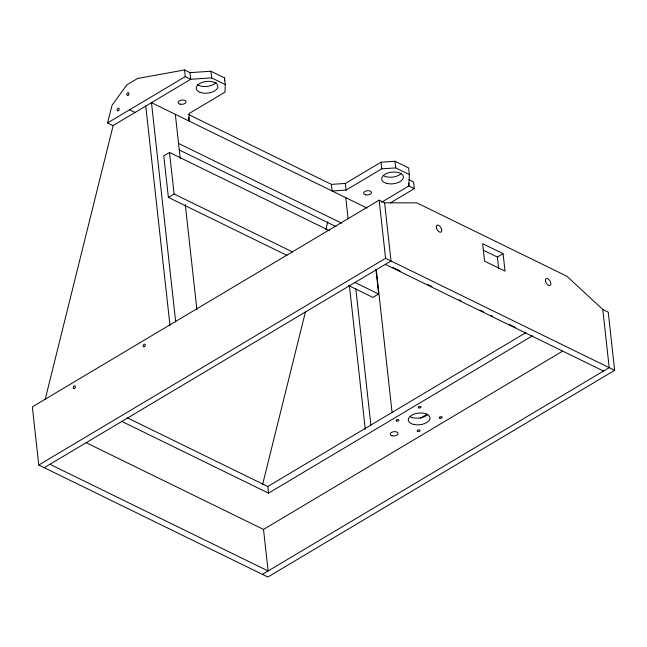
<?xml version="1.0" encoding="UTF-8"?>
<svg xmlns="http://www.w3.org/2000/svg" width="647" height="647" viewBox="0 0 647 647"><rect width="100%" height="100%" fill="white"/><g stroke="black" fill="none" stroke-linecap="round" stroke-linejoin="round"><path stroke-width="0.97" d="M224.428 80.762L224.549 77.915L210.914 71.251L189.983 72.634L184.532 69.965L137.552 78.481L126.852 84.862L112.085 105.226L107.539 122.938L112.999 125.607L190.719 79.282L211.65 77.899L225.285 84.563L224.962 92.149L189.288 113.419L188.973 121.005L188.552 117.204M188.237 114.357L331.41 184.363L345.361 183.449L381.043 162.179L394.993 161.257L408.629 167.929L409.365 174.577L408.888 185.956L381.487 202.285M45.217 399.256L113.152 125.558M262.561 484.627L305.416 311.967M325.87 229.564L327.819 221.719M107.539 122.938L185.26 76.613L190.719 79.282L189.983 72.634M329.687 230.785L169.498 152.457L163.796 155.862L168.382 197.408L286.936 255.371M168.382 197.408L174.092 194.003L292.646 251.974M331.41 184.363L332.146 191.011L346.096 190.097L381.779 168.827L395.729 167.905L409.365 174.577M379.15 200.149L32.35 406.866L38.771 465.023L267.85 577.035L614.65 370.327L608.229 312.161L602.778 309.501L566.853 276.212L416.854 202.867L384.601 202.818L379.15 200.149L385.572 258.315L614.65 370.327M390.367 202.915L414.339 188.625L413.611 181.977L408.936 179.688M38.771 465.023L385.572 258.315M44.222 467.692L391.023 260.984L384.601 202.818M375.891 269.281L378.624 294.013L372.915 297.418L348.482 285.464M483.155 250.122L497.381 257.085L503.091 253.681L505.016 271.133L484.563 261.129L482.638 243.676L503.091 253.681M127.289 417.808L267.785 486.504L525.744 332.744M121.676 421.351L268.521 493.151L532.538 335.785M420.388 418.205L427.319 414.08M86.083 442.661L263.515 529.424L562.502 351.216M262.399 574.366L609.199 367.658L602.778 309.501M414.339 188.625L408.888 185.956L408.572 183.109M366.986 208.051L151.471 102.671L175.685 321.963M129.602 109.788L135.061 112.457M178.548 143.424L341.737 223.215M179.179 149.926L336.028 226.62M392.955 267.526L400.202 271.077M427.4 284.373L431.929 286.589M459.119 299.885L460.931 300.766M479.969 310.075L483.592 311.846M490.847 315.396L492.658 316.278M508.971 324.26L515.319 327.358M385.313 264.388L603.489 371.063M355.09 282.504L378.624 294.013M49.932 464.287L268.109 570.969L263.515 529.424M497.381 257.085L498.667 268.715M394.993 161.257L395.729 167.905M381.043 162.179L381.779 168.827M376.271 269.427L392.082 412.624M345.361 183.449L346.096 190.097M345.781 197.683L348.102 218.743M355.842 288.829L370.877 424.99M349.364 285.23L365.28 429.39M224.549 77.915L225.285 84.563M267.785 486.504L268.521 493.151M210.914 71.251L211.65 77.899M184.532 69.965L185.26 76.613M175.337 114.341L180.206 158.434M185.285 204.492L196.89 309.606M169.498 152.457L174.092 194.003M145.761 106.076L169.975 325.368M427.667 414.598A10.902 5.855 -6.3 0 1 410.546 416.951M216.138 82.404A10.902 5.855 -6.3 0 1 197.392 84.66M401.067 173.639A10.902 5.855 -6.3 0 1 383.946 175.984M144.629 346.533A1.488 0.954 -63.9 0 0 144.879 344.164A1.488 0.954 -63.9 0 0 143.149 345.789A1.488 0.954 -63.9 0 0 144.629 346.533M74.696 388.216A1.488 0.954 -63.9 0 0 74.947 385.847A1.488 0.954 -63.9 0 0 73.216 387.472A1.488 0.954 -63.9 0 0 74.696 388.216M413.49 424.383A10.902 5.855 -6.3 0 0 429.98 418.205A10.902 5.855 -6.3 0 0 413.918 414.161A10.902 5.855 -6.3 0 0 413.49 424.383M418.852 407.901A1.488 0.801 -6.3 0 0 421.1 407.06A1.488 0.801 -6.3 0 0 418.908 406.51A1.488 0.801 -6.3 0 0 418.852 407.901M439.992 418.229A1.472 0.793 -6.3 0 0 442.224 417.396A1.472 0.793 -6.3 0 0 440.049 416.846A1.472 0.793 -6.3 0 0 439.992 418.229M417.865 431.42A1.488 0.801 -6.3 0 0 420.113 430.578A1.488 0.801 -6.3 0 0 417.922 430.029A1.488 0.801 -6.3 0 0 417.865 431.42M396.757 421.06A1.44 0.768 -6.3 0 0 398.932 420.251A1.44 0.768 -6.3 0 0 396.813 419.717A1.44 0.768 -6.3 0 0 396.757 421.06M392.098 435.795A3.963 2.127 -6.3 0 0 398.099 433.547A3.963 2.127 -6.3 0 0 392.26 432.075A3.963 2.127 -6.3 0 0 392.098 435.795M180.052 104.151A3.963 2.127 -6.3 0 0 186.053 101.902A3.963 2.127 -6.3 0 0 180.206 100.439A3.963 2.127 -6.3 0 0 180.052 104.151M365.498 194.828A3.963 2.127 -6.3 0 0 371.499 192.58A3.963 2.127 -6.3 0 0 365.652 191.116A3.963 2.127 -6.3 0 0 365.498 194.828M386.882 183.424A10.902 5.855 -6.3 0 0 403.38 177.238A10.902 5.855 -6.3 0 0 387.31 173.202A10.902 5.855 -6.3 0 0 386.882 183.424M200.02 92.303A10.902 5.855 -6.3 0 0 217.748 87.523A10.902 5.855 -6.3 0 0 203.473 82.015A10.902 5.855 -6.3 0 0 200.02 92.303M128.268 95.036A1.488 0.954 -63.9 0 0 128.518 92.667A1.488 0.954 -63.9 0 0 126.788 94.292A1.488 0.954 -63.9 0 0 128.268 95.036M118.579 110.556A1.488 0.954 -63.9 0 0 118.83 108.186A1.488 0.954 -63.9 0 0 117.099 109.812A1.488 0.954 -63.9 0 0 118.579 110.556M545.413 280.661A3.963 2.159 59.2 0 0 549.821 285.545A3.963 2.159 59.2 0 0 549.19 279.787A3.963 2.159 59.2 0 0 545.413 280.661M436.329 227.323A3.963 2.159 59.2 0 0 440.736 232.2A3.963 2.159 59.2 0 0 440.097 226.45A3.963 2.159 59.2 0 0 436.329 227.323"/></g></svg>
